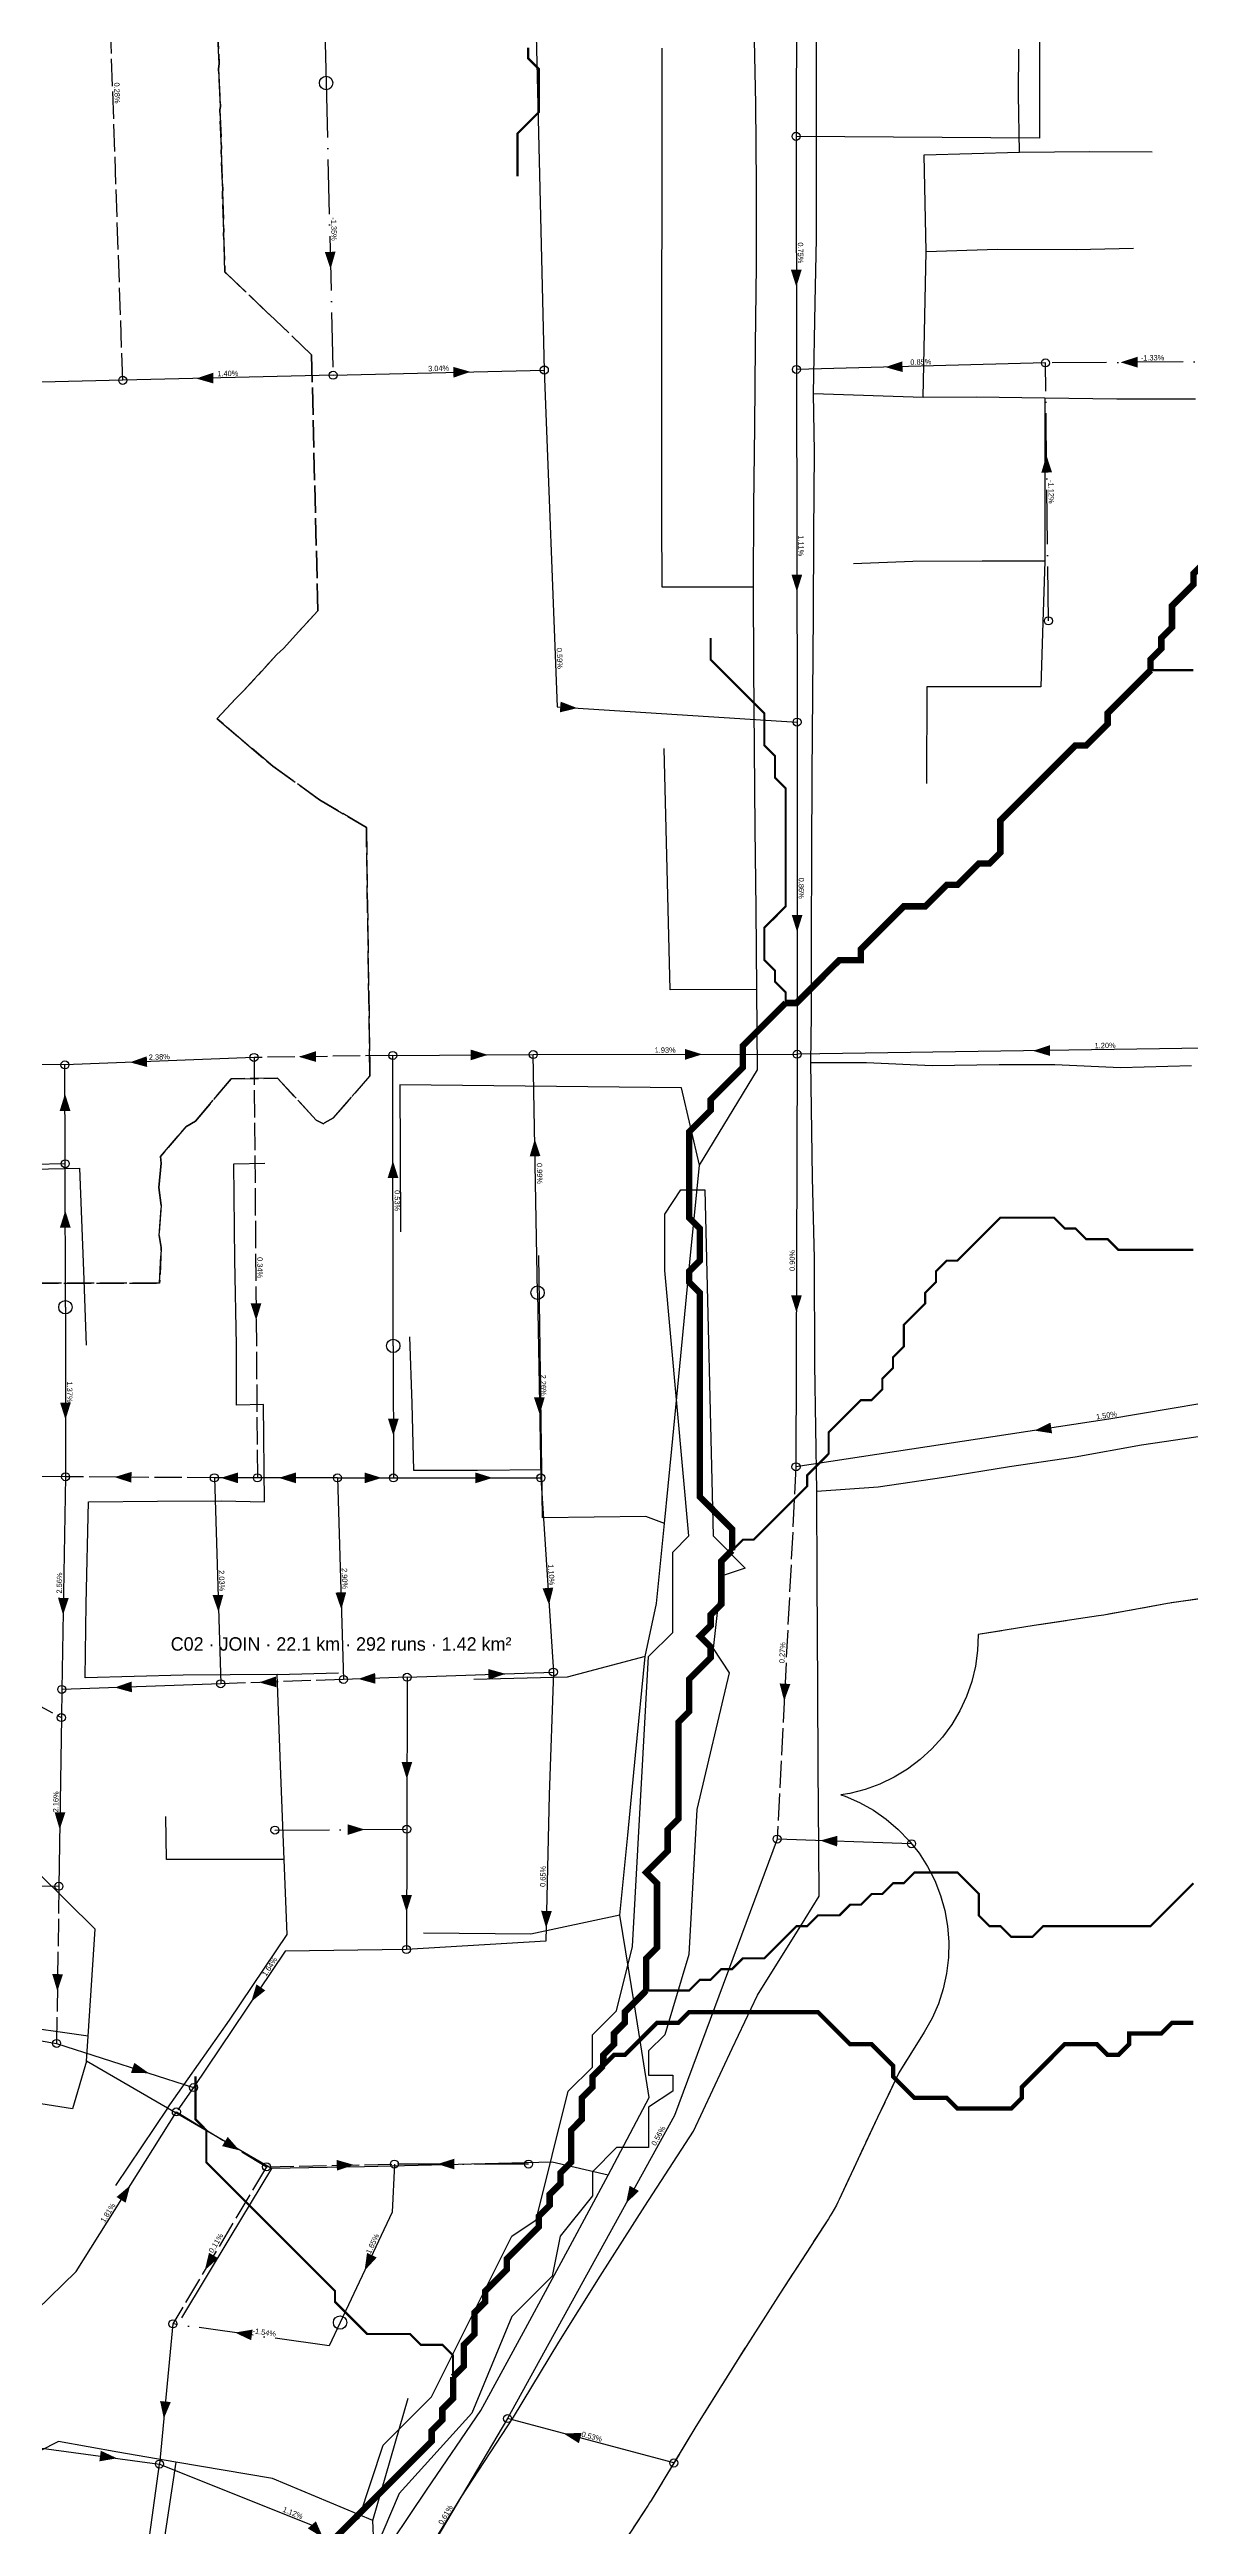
# Model space of a CAD drawing. Header units: metres. Extents: x 441395 to 476894, y 2561381 to 2578972.
# Drawn here: x 450694 to 451119, y 2568354 to 2569277 of the extents above; entities that cross this region are included whole.
import ezdxf
from ezdxf.enums import TextEntityAlignment as Align

# ---------------------------------------------------------------- set-up
doc = ezdxf.new("R2010")
doc.units = ezdxf.units.M
doc.header["$LTSCALE"] = 8
doc.linetypes.add('DASHDOT', pattern=[3.556, 2.54, -0.508, 0, -0.508])
doc.linetypes.add('DASHED', pattern=[1.524, 1.27, -0.254])
for name, color, linetype in [('A_ARROWS', 7, 'Continuous'), ('A_BUILT_2006', 252, 'Continuous'), ('A_CATCH_LABEL', 7, 'Continuous'), ('A_CATCHMENTS', 7, 'Continuous'), ('A_ENVELOPE', 3, 'Continuous'), ('A_GRADIENT', 8, 'Continuous'), ('A_JUNCTIONS', 8, 'Continuous'), ('A_RUNS', 7, 'Continuous'), ('A_STREAMS', 5, 'Continuous'), ('A_WADI', 4, 'Continuous')]:
    doc.layers.add(name, color=color, linetype=linetype)

msp = doc.modelspace()

# ---------------------------------------------------------------- linework, layer by layer
at = {"layer": 'A_ARROWS', "color": 2}
for points in [[(450798.69, 2569195.54), (450796.54, 2569201.89), (450800.54, 2569201.99)], [(450972.38, 2569188.87), (450970.36, 2569195.26), (450974.36, 2569195.27)], [(451093.23, 2569160.77), (451099.61, 2569162.82), (451099.64, 2569158.82)], [(450850.89, 2569157.22), (450844.54, 2569155.06), (450844.44, 2569159.06)], [(451005.57, 2569158.97), (451011.92, 2569161.14), (451012.02, 2569157.14)], [(451065.67, 2569126.08), (451067.74, 2569119.71), (451063.74, 2569119.66)], [(450972.58, 2569075.22), (450970.57, 2569081.62), (450974.57, 2569081.62)], [(450890.73, 2569031.86), (450884.21, 2569030.27), (450884.47, 2569034.26)], [(450972.67, 2568948.34), (450970.67, 2568954.74), (450974.67, 2568954.74)], [(450857.32, 2568902.6), (450850.93, 2568900.56), (450850.9, 2568904.56)], [(450937.3, 2568902.78), (450930.91, 2568900.77), (450930.9, 2568904.77)], [(451060.59, 2568904.1), (451066.96, 2568906.19), (451067.01, 2568902.19)], [(450874.83, 2568871.19), (450876.94, 2568864.83), (450872.95, 2568864.76)], [(450821.95, 2568863.07), (450823.96, 2568856.67), (450819.96, 2568856.66)], [(450972.41, 2568806.54), (450970.43, 2568812.94), (450974.43, 2568812.93)], [(450770.94, 2568803.58), (450768.88, 2568809.97), (450772.88, 2568810)], [(450876.68, 2568768.51), (450874.56, 2568774.87), (450878.56, 2568774.94)], [(450699.83, 2568766.59), (450697.82, 2568772.98), (450701.82, 2568772.99)], [(450822.1, 2568760.58), (450820.09, 2568766.97), (450824.09, 2568766.98)], [(451061.12, 2568762.52), (451067.15, 2568765.46), (451067.75, 2568761.5)], [(450718.05, 2568745.17), (450724.46, 2568747.12), (450724.43, 2568743.12)], [(450757.77, 2568744.9), (450764.17, 2568746.9), (450764.17, 2568742.9)], [(450779.35, 2568744.89), (450785.75, 2568746.89), (450785.75, 2568742.89)], [(450817.77, 2568744.89), (450811.37, 2568742.89), (450811.37, 2568746.89)], [(450859.11, 2568744.89), (450852.71, 2568742.89), (450852.71, 2568746.89)], [(450756.89, 2568694.83), (450754.69, 2568701.17), (450758.69, 2568701.29)], [(450802.71, 2568695.8), (450800.52, 2568702.14), (450804.52, 2568702.26)], [(450880.16, 2568697.46), (450877.75, 2568703.71), (450881.74, 2568703.97)], [(450698.93, 2568693.74), (450697.05, 2568700.18), (450701.05, 2568700.11)], [(450863.94, 2568671.86), (450857.61, 2568669.64), (450857.47, 2568673.63)], [(450718.15, 2568666.73), (450724.48, 2568668.95), (450724.62, 2568664.96)], [(450772.02, 2568668.63), (450778.35, 2568670.85), (450778.49, 2568666.85)], [(450808.98, 2568669.93), (450815.3, 2568672.15), (450815.44, 2568668.15)], [(450967.83, 2568661.75), (450966.15, 2568668.25), (450970.15, 2568668.04)], [(450827.12, 2568632.58), (450825.14, 2568638.98), (450829.14, 2568638.97)], [(450697.68, 2568613.78), (450695.78, 2568620.21), (450699.78, 2568620.16)], [(450811.42, 2568613.8), (450805.04, 2568611.76), (450805.01, 2568615.76)], [(450981.26, 2568609.68), (450987.73, 2568611.46), (450987.59, 2568607.46)], [(450827.01, 2568583.01), (450825.02, 2568589.41), (450829.02, 2568589.4)], [(450879.07, 2568577.04), (450877.21, 2568583.49), (450881.21, 2568583.4)], [(450696.8, 2568553.48), (450694.9, 2568559.91), (450698.9, 2568559.85)], [(450769.12, 2568549.62), (450771.03, 2568556.05), (450774.35, 2568553.82)], [(450730.97, 2568522.95), (450724.26, 2568523.01), (450725.49, 2568526.82)], [(450764.75, 2568494.16), (450758.24, 2568495.78), (450760.32, 2568499.2)], [(450807.4, 2568488.76), (450801.04, 2568486.62), (450800.96, 2568490.62)], [(450838.5, 2568489.08), (450844.9, 2568491.08), (450844.9, 2568487.08)], [(450723.97, 2568481.14), (450722.26, 2568474.66), (450718.87, 2568476.79)], [(450908.87, 2568474.41), (450910.2, 2568480.98), (450913.7, 2568479.05)], [(450751.79, 2568449.49), (450753.35, 2568456.01), (450756.79, 2568453.96)], [(450811.36, 2568449.32), (450812.29, 2568455.96), (450815.91, 2568454.25)], [(450763.01, 2568426.26), (450769.63, 2568427.35), (450769.07, 2568423.39)], [(450736.5, 2568394.16), (450735.12, 2568400.73), (450739.1, 2568400.34)], [(450885.63, 2568388.6), (450892.33, 2568388.88), (450891.3, 2568385.02)], [(450719.07, 2568379.38), (450712.46, 2568378.26), (450712.99, 2568382.22)], [(450795.91, 2568349.75), (450790.19, 2568353.26), (450793.21, 2568355.89)]]:
    msp.add_solid(points, dxfattribs=at)
at = {"layer": 'A_ARROWS', "color": 1}
for points in [[(450748.57, 2569154.73), (450754.92, 2569156.88), (450755.02, 2569152.88)], [(450723.83, 2568899.8), (450730.14, 2568902.05), (450730.3, 2568898.06)], [(450786.84, 2568901.86), (450793.21, 2568903.95), (450793.27, 2568899.96)], [(450699.65, 2568888.11), (450701.67, 2568881.72), (450697.67, 2568881.71)], [(450699.75, 2568844.6), (450701.76, 2568838.21), (450697.76, 2568838.2)]]:
    msp.add_solid(points, dxfattribs=at)
at = {"layer": 'A_BUILT_2006', "color": 252}
for points in [[(450979.88, 2569264.57), (450979.75, 2569325.56)], [(450957.22, 2569256.97), (450956.68, 2569286.97)], [(450922.31, 2569247.88), (450922.33, 2569277.88)], [(451055.29, 2569260.51), (451055.4, 2569277.46)], [(450979.92, 2569206.95), (450979.88, 2569264.57)], [(450957.49, 2569226.97), (450957.22, 2569256.97)], [(451055.66, 2569239.11), (451055.29, 2569260.51)], [(450922.29, 2569217.88), (450922.31, 2569247.88)], [(451020.06, 2569238.09), (451055.66, 2569239.11)], [(451020.86, 2569202.02), (451020.06, 2569238.09)], [(451055.66, 2569239.11), (451081.66, 2569239.34)], [(451081.66, 2569239.34), (451105.14, 2569239.2)], [(450957.54, 2569196.97), (450957.49, 2569226.97)], [(450922.28, 2569187.88), (450922.29, 2569217.88)], [(450979.43, 2569182.93), (450979.92, 2569206.95)], [(451019.73, 2569147.78), (451020.86, 2569202.02)], [(451020.86, 2569202.02), (451047.41, 2569202.89)], [(451047.41, 2569202.89), (451076.75, 2569202.84)], [(451076.75, 2569202.84), (451098.12, 2569203.37)], [(450957.21, 2569166.98), (450957.54, 2569196.97)], [(450922.26, 2569157.88), (450922.28, 2569187.88)], [(450978.81, 2569149.15), (450979.43, 2569182.93)], [(450956.89, 2569136.98), (450957.21, 2569166.98)], [(450922.24, 2569127.88), (450922.26, 2569157.88)], [(450979.14, 2569127.42), (450978.81, 2569149.15)], [(450978.81, 2569149.15), (451019.73, 2569147.78)], [(451019.73, 2569147.78), (451039.49, 2569147.94)], [(451039.49, 2569147.94), (451065, 2569147.5)], [(451065, 2569147.5), (451065.01, 2569121.98)], [(451065, 2569147.5), (451091.86, 2569147.21)], [(451091.86, 2569147.21), (451121.2, 2569147.16)], [(450956.57, 2569106.98), (450956.89, 2569136.98)], [(450922.23, 2569102.88), (450922.24, 2569127.88)], [(450978.92, 2569096.86), (450979.14, 2569127.42)], [(451065.01, 2569121.98), (451065.01, 2569086.63)], [(450922.38, 2569076.89), (450922.23, 2569102.88)], [(450956.35, 2569076.98), (450956.57, 2569106.98)], [(450978.72, 2569066.69), (450978.92, 2569096.86)], [(451015.88, 2569086.51), (450993.69, 2569085.6)], [(451041.66, 2569086.58), (451015.88, 2569086.51)], [(451065.01, 2569086.63), (451041.66, 2569086.58)], [(451065.01, 2569086.63), (451064.34, 2569063.91)], [(450956.35, 2569076.98), (450922.38, 2569076.89)], [(450956.59, 2569046.98), (450956.35, 2569076.98)], [(450978.53, 2569036.94), (450978.72, 2569066.69)], [(451064.34, 2569063.91), (451063.58, 2569039.83)], [(450956.84, 2569016.98), (450956.59, 2569046.98)], [(450978.34, 2569007.29), (450978.53, 2569036.94)], [(451021.08, 2569039.79), (451020.98, 2569003.79)], [(451042.23, 2569039.77), (451021.08, 2569039.79)], [(451063.58, 2569039.83), (451042.23, 2569039.77)], [(450923.86, 2568986.87), (450923.14, 2569016.86)], [(450957.09, 2568986.98), (450956.84, 2569016.98)], [(450978.19, 2568977.33), (450978.34, 2569007.29)], [(450924.58, 2568956.88), (450923.86, 2568986.87)], [(450957.34, 2568956.98), (450957.09, 2568986.98)], [(450978.06, 2568946.48), (450978.19, 2568977.33)], [(450925.3, 2568926.89), (450924.58, 2568956.88)], [(450957.59, 2568926.99), (450957.34, 2568956.98)], [(450978.04, 2568917.51), (450978.06, 2568946.48)], [(450957.59, 2568926.99), (450925.3, 2568926.89)], [(450957.84, 2568896.98), (450957.59, 2568926.99)], [(450977.79, 2568899.74), (450978.04, 2568917.51)], [(450936.24, 2568861.42), (450957.84, 2568896.98)], [(450977.79, 2568899.74), (450998.59, 2568899.74)], [(450978.44, 2568856.91), (450977.79, 2568899.74)], [(450998.59, 2568899.74), (451023.08, 2568898.62)], [(451023.08, 2568898.62), (451048.01, 2568899.02)], [(451048.01, 2568899.02), (451068.8, 2568899.02)], [(451068.8, 2568899.02), (451093.29, 2568897.89)], [(451093.29, 2568897.89), (451119.78, 2568898.61)], [(450859.58, 2568891.03), (450824.57, 2568891.42)], [(450824.57, 2568891.42), (450824.66, 2568866.42)], [(450894.58, 2568890.64), (450859.58, 2568891.03)], [(450929.58, 2568890.25), (450894.58, 2568890.64)], [(450936.24, 2568861.42), (450929.58, 2568890.25)], [(450681.92, 2568859.88), (450705.11, 2568860.34)], [(450705.11, 2568860.34), (450706.55, 2568822.03)], [(450762.56, 2568862.01), (450774.19, 2568862.26)], [(450762.99, 2568826.17), (450762.56, 2568862.01)], [(450824.66, 2568866.42), (450824.76, 2568836.56)], [(450932.7, 2568825.26), (450936.24, 2568861.42)], [(450979.14, 2568826.71), (450978.44, 2568856.91)], [(450706.55, 2568822.03), (450707.52, 2568794.3)], [(450763.56, 2568794.31), (450762.99, 2568826.17)], [(450876.85, 2568792.85), (450876.39, 2568827.85)], [(450929.26, 2568790.35), (450932.7, 2568825.26)], [(450979.3, 2568787.16), (450979.14, 2568826.71)], [(450763.56, 2568771.98), (450763.56, 2568794.31)], [(450829.07, 2568772.67), (450828.24, 2568797.45)], [(450877.46, 2568747.89), (450876.85, 2568792.85)], [(450925.91, 2568755.75), (450929.26, 2568790.35)], [(450979.99, 2568739.99), (450979.3, 2568787.16)], [(450773.68, 2568772.23), (450763.56, 2568771.98)], [(450774.02, 2568735.91), (450773.68, 2568772.23)], [(450829.77, 2568747.68), (450829.07, 2568772.67)], [(451076.35, 2568752.78), (451101.06, 2568757.25)], [(451101.06, 2568757.25), (451125.58, 2568760.87)], [(450853.46, 2568747.68), (450829.77, 2568747.68)], [(450877.46, 2568747.89), (450853.46, 2568747.68)], [(450877.68, 2568730.05), (450877.46, 2568747.89)], [(450923.19, 2568727.9), (450925.91, 2568755.75)], [(451027.36, 2568745.14), (451051.84, 2568749.16)], [(451051.84, 2568749.16), (451076.35, 2568752.78)], [(450979.99, 2568739.99), (451002.85, 2568741.52)], [(450980.13, 2568706.84), (450979.99, 2568739.99)], [(451002.85, 2568741.52), (451027.36, 2568745.14)], [(450707.56, 2568697.97), (450708.42, 2568735.91)], [(450708.42, 2568735.91), (450734.2, 2568736.2)], [(450734.2, 2568736.2), (450757.95, 2568736.34)], [(450757.95, 2568736.34), (450774.02, 2568735.91)], [(450916.22, 2568730.49), (450877.68, 2568730.05)], [(450923.19, 2568727.9), (450916.22, 2568730.49)], [(450920.27, 2568698.04), (450923.19, 2568727.9)], [(450980.37, 2568666.72), (450980.13, 2568706.84)], [(450707.12, 2568670.31), (450707.56, 2568697.97)], [(450916, 2568678.27), (450920.27, 2568698.04)], [(450916, 2568678.27), (450886.92, 2568670.57)], [(450912.44, 2568641.57), (450916, 2568678.27)], [(450743.71, 2568671.28), (450707.12, 2568670.31)], [(450778.71, 2568671.55), (450743.71, 2568671.28)], [(450778.71, 2568671.55), (450801.7, 2568672.26)], [(450780.04, 2568637.59), (450778.71, 2568671.55)], [(450886.92, 2568670.57), (450852.1, 2568669.71)], [(450980.54, 2568636.81), (450980.37, 2568666.72)], [(450781.42, 2568602.62), (450780.04, 2568637.59)], [(450909.52, 2568611.72), (450912.44, 2568641.57)], [(450980.72, 2568607.22), (450980.54, 2568636.81)], [(450737.51, 2568602.62), (450737.22, 2568618.64)], [(450906.61, 2568581.83), (450909.52, 2568611.72)], [(450759.42, 2568602.62), (450737.51, 2568602.62)], [(450781.42, 2568602.62), (450759.42, 2568602.62)], [(450782.52, 2568574.67), (450781.42, 2568602.62)], [(450975.72, 2568580.46), (450980.94, 2568588.99), (450980.72, 2568607.22)], [(450710.92, 2568576.67), (450689.46, 2568597.75)], [(450906.61, 2568581.83), (450873.35, 2568574.83)], [(450911.97, 2568548.46), (450906.61, 2568581.83)], [(450708.31, 2568536.75), (450710.92, 2568576.67)], [(450760.96, 2568542.66), (450782.52, 2568574.67)], [(450873.35, 2568574.83), (450833.35, 2568575.15)], [(450957.92, 2568552.03), (450975.72, 2568580.46)], [(450917.52, 2568513.9), (450911.97, 2568548.46)], [(450948.41, 2568532.12), (450957.92, 2568552.03)], [(450708.31, 2568536.75), (450678.6, 2568540.93)], [(450707.7, 2568527.4), (450708.31, 2568536.75)], [(450737.9, 2568509.96), (450760.96, 2568542.66)], [(450707.7, 2568527.4), (450702.5, 2568509.7)], [(450737.9, 2568509.96), (450707.7, 2568527.4)], [(450934.01, 2568501.32), (450948.41, 2568532.12)], [(450702.5, 2568509.7), (450678.84, 2568513.35)], [(450737.9, 2568509.96), (450718.51, 2568481.08)], [(450776.67, 2568487.43), (450737.9, 2568509.96)], [(450902.2, 2568484.99), (450917.52, 2568513.9)], [(450915.92, 2568473.4), (450934.01, 2568501.32)], [(450846.3, 2568488.93), (450811.31, 2568488.1)], [(450881.29, 2568489.76), (450846.3, 2568488.93)], [(450902.2, 2568484.99), (450881.29, 2568489.76)], [(450776.67, 2568487.43), (450761.18, 2568461.74)], [(450811.31, 2568488.1), (450776.67, 2568487.43)], [(450887.98, 2568458.58), (450902.2, 2568484.99)], [(450899.22, 2568447.31), (450915.92, 2568473.4)], [(450761.18, 2568461.74), (450743.1, 2568431.77)], [(450871.36, 2568427.77), (450887.98, 2568458.58)], [(450883.85, 2568422.74), (450899.22, 2568447.31)], [(450854.71, 2568397.2), (450871.36, 2568427.77)], [(450866.88, 2568394.71), (450883.85, 2568422.74)], [(450814.45, 2568356.2), (450827.59, 2568401.8)], [(450834.76, 2568367.84), (450854.71, 2568397.2)], [(450847.42, 2568364.89), (450866.88, 2568394.71)], [(450697.2, 2568385.6), (450675.92, 2568374.86)], [(450719.31, 2568381.73), (450697.2, 2568385.6)], [(450740.98, 2568377.95), (450719.31, 2568381.73)], [(450740.98, 2568377.95), (450735.72, 2568343.34)], [(450777.07, 2568371.81), (450740.98, 2568377.95)], [(450814.45, 2568356.2), (450777.07, 2568371.81)], [(450815.17, 2568338.84), (450834.76, 2568367.84)], [(450827.88, 2568333.03), (450847.42, 2568364.89)], [(450815.17, 2568338.84), (450814.45, 2568356.2)]]:
    msp.add_lwpolyline(points, dxfattribs=at)
at = {"layer": 'A_CATCHMENTS', "color": 2, "linetype": 'DASHED'}
for points in [[(450662.69, 2568817.39), (450734.95, 2568817.46), (450735.53, 2568830.81), (450734.74, 2568835.29), (450735.57, 2568846.48), (450734.59, 2568853.12), (450735.53, 2568862.15), (450735.24, 2568864.64), (450744.66, 2568875.8), (450748.31, 2568877.93), (450761.62, 2568893.71), (450778.88, 2568893.85), (450793.35, 2568878.3), (450796.03, 2568876.85), (450796.38, 2568877.25), (450799.74, 2568879.14), (450813.38, 2568894.63), (450812.03, 2568987.37), (450794.62, 2568997.65), (450777.19, 2569010.19), (450756.37, 2569027.83), (450756.33, 2569027.87), (450763.32, 2569035.5), (450766.1, 2569038.15), (450778.63, 2569051.8), (450781.1, 2569054.12), (450793.93, 2569068.11), (450791.61, 2569163.56), (450775.79, 2569178.75), (450775.53, 2569178.88), (450759.85, 2569193.94), (450759.46, 2569194.19), (450759.3, 2569194.34), (450758.8, 2569208.95), (450758.88, 2569209.49), (450758.33, 2569224.25), (450758.45, 2569225.05), (450757.86, 2569239.55), (450758.02, 2569240.61), (450757.39, 2569254.84), (450757.59, 2569256.17), (450756.92, 2569270.14), (450757.19, 2569271.99), (450756.28, 2569287.84)], [(451134.33, 2568701.51), (451110.79, 2568698.04), (451087.04, 2568693.74), (451086.07, 2568693.61), (451085.11, 2568693.42), (451061.09, 2568689.87), (451040.25, 2568686.45), (451040.25, 2568686.37), (451040, 2568680.48), (451039.17, 2568674.65), (451037.77, 2568668.93), (451035.82, 2568663.38), (451033.34, 2568658.04), (451030.34, 2568652.97), (451026.86, 2568648.22), (451022.93, 2568643.84), (451018.59, 2568639.86), (451013.88, 2568636.32), (451008.85, 2568633.26), (451003.54, 2568630.72), (450998.01, 2568628.7), (450992.31, 2568627.24), (450989.02, 2568626.73), (450990.56, 2568626.23), (450995.96, 2568623.87), (451001.1, 2568620.99), (451005.93, 2568617.63), (451010.41, 2568613.81), (451014.49, 2568609.56), (451018.13, 2568604.94), (451021.31, 2568599.98), (451023.98, 2568594.73), (451026.13, 2568589.25), (451027.73, 2568583.58), (451028.77, 2568577.79), (451029.23, 2568571.92), (451029.12, 2568566.03), (451028.43, 2568560.18), (451027.17, 2568554.43), (451025.35, 2568548.83), (451022.99, 2568543.44), (451020.11, 2568538.3), (451010.59, 2568523.08), (451002.65, 2568506.48), (450988.36, 2568475.91), (450987.81, 2568474.87), (450987.32, 2568473.79), (450986.43, 2568472.26), (450985.61, 2568470.71), (450984.96, 2568469.72), (450984.36, 2568468.7), (450966.37, 2568440.92), (450949.93, 2568415.23), (450934.95, 2568391.28), (450918.2, 2568363.63), (450917.63, 2568362.79), (450917.12, 2568361.92), (450898.12, 2568332.81)]]:
    msp.add_lwpolyline(points, dxfattribs=at)
at = {"layer": 'A_CATCHMENTS', "color": 1, "linetype": 'DASHED'}
msp.add_lwpolyline([(450756.28, 2569287.84), (450757.19, 2569271.99), (450756.92, 2569270.14), (450757.59, 2569256.17), (450757.39, 2569254.84), (450758.02, 2569240.61), (450757.86, 2569239.55), (450758.45, 2569225.05), (450758.33, 2569224.25), (450758.88, 2569209.49), (450758.8, 2569208.95), (450759.3, 2569194.34), (450759.46, 2569194.19), (450759.85, 2569193.94), (450775.53, 2569178.88), (450775.79, 2569178.75), (450791.61, 2569163.56), (450793.93, 2569068.11), (450781.1, 2569054.12), (450778.63, 2569051.8), (450766.1, 2569038.15), (450763.32, 2569035.5), (450756.33, 2569027.87), (450756.37, 2569027.83), (450777.19, 2569010.19), (450794.62, 2568997.65), (450812.03, 2568987.37), (450813.38, 2568894.63), (450799.74, 2568879.14), (450796.38, 2568877.25), (450796.03, 2568876.85), (450793.35, 2568878.3), (450778.88, 2568893.85), (450761.62, 2568893.71), (450748.31, 2568877.93), (450744.66, 2568875.8), (450735.24, 2568864.64), (450735.53, 2568862.15), (450734.59, 2568853.12), (450735.57, 2568846.48), (450734.74, 2568835.29), (450735.53, 2568830.81), (450734.95, 2568817.46), (450662.69, 2568817.39)], dxfattribs=at)
at = {"layer": 'A_ENVELOPE', "color": 3}
msp.add_lwpolyline([(451134.33, 2568701.51), (451110.79, 2568698.04), (451087.04, 2568693.74), (451086.07, 2568693.61), (451085.11, 2568693.42), (451061.09, 2568689.87), (451040.25, 2568686.45), (451040.25, 2568686.37), (451040, 2568680.48), (451039.17, 2568674.65), (451037.77, 2568668.93), (451035.82, 2568663.38), (451033.34, 2568658.04), (451030.34, 2568652.97), (451026.86, 2568648.22), (451022.93, 2568643.84), (451018.59, 2568639.86), (451013.88, 2568636.32), (451008.85, 2568633.26), (451003.54, 2568630.72), (450998.01, 2568628.7), (450992.31, 2568627.24), (450989.02, 2568626.73), (450990.56, 2568626.23), (450995.96, 2568623.87), (451001.1, 2568620.99), (451005.93, 2568617.63), (451010.41, 2568613.81), (451014.49, 2568609.56), (451018.13, 2568604.94), (451021.31, 2568599.98), (451023.98, 2568594.73), (451026.13, 2568589.25), (451027.73, 2568583.58), (451028.77, 2568577.79), (451029.23, 2568571.92), (451029.12, 2568566.03), (451028.43, 2568560.18), (451027.17, 2568554.43), (451025.35, 2568548.83), (451022.99, 2568543.44), (451020.11, 2568538.3), (451010.59, 2568523.08), (451002.65, 2568506.48), (450988.36, 2568475.91), (450987.81, 2568474.87), (450987.32, 2568473.79), (450986.43, 2568472.26), (450985.61, 2568470.71), (450984.96, 2568469.72), (450984.36, 2568468.7), (450966.37, 2568440.92), (450949.93, 2568415.23), (450934.95, 2568391.28), (450918.2, 2568363.63), (450917.63, 2568362.79), (450917.12, 2568361.92), (450898.12, 2568332.81)], dxfattribs=at)
at = {"layer": 'A_JUNCTIONS', "color": 30}
for centre in [(450797.03, 2569264.9), (450875.86, 2568813.93), (450699.79, 2568808.51), (450822.05, 2568794.1), (450802.22, 2568429.98)]:
    msp.add_circle(centre, 2.5, dxfattribs=at)
at = {"layer": 'A_JUNCTIONS'}
for centre in [(450972.28, 2569245.01), (450721.19, 2569154.06), (450799.64, 2569155.97), (450878.39, 2569157.89), (450972.43, 2569158.1), (451065.28, 2569160.54), (451066.38, 2569064.39), (450972.66, 2569026.63), (450874.26, 2568902.7), (450972.67, 2568902.82), (450699.61, 2568898.86), (450770.14, 2568901.62), (450821.9, 2568902.37), (450699.74, 2568862), (450972.25, 2568749.02), (450699.85, 2568745.3), (450755.35, 2568744.9), (450771.41, 2568744.9), (450801.25, 2568744.89), (450822.12, 2568744.89), (450877.1, 2568744.89), (450881.76, 2568672.49), (450698.44, 2568666.04), (450757.71, 2568668.12), (450803.49, 2568669.73), (450827.21, 2568670.57), (450698.29, 2568655.52), (450777.94, 2568613.56), (450827.08, 2568613.91), (450965.21, 2568610.23), (451015.33, 2568608.5), (450697.37, 2568592.63), (450826.98, 2568569.07), (450696.52, 2568534.05), (450747.59, 2568517.6), (450741.18, 2568508.53), (450774.77, 2568488.05), (450822.48, 2568489.08), (450872.52, 2568489.07), (450739.89, 2568429.51), (450864.71, 2568394.19), (450734.87, 2568377.24), (450926.68, 2568377.64)]:
    msp.add_circle(centre, 1.5, dxfattribs=at)
at = {"layer": 'A_RUNS', "color": 2}
for points in [[(450761.43, 2569560.32), (450871.65, 2569438.98), (450878.39, 2569157.89)], [(451008.06, 2569524.87), (451062.93, 2569453.04), (451063.02, 2569348.71), (451063.11, 2569244.37), (450972.28, 2569245.01)], [(450943.35, 2569464.79), (450970.53, 2569429.43), (450972.72, 2569398.1), (450972.28, 2569245.01)], [(450795.49, 2569329.26), (450797.03, 2569264.9)], [(450972.28, 2569245.01), (450972.43, 2569158.1)], [(450799.64, 2569155.97), (450878.39, 2569157.89)], [(450878.39, 2569157.89), (450883.23, 2569032.34), (450972.66, 2569026.63)], [(451065.28, 2569160.54), (450972.43, 2569158.1)], [(450972.43, 2569158.1), (450972.66, 2569026.63)], [(450972.66, 2569026.63), (450972.67, 2568902.82)], [(451194.92, 2568930.17), (451158.44, 2568905.52), (450972.67, 2568902.82)], [(450821.9, 2568902.37), (450874.26, 2568902.7)], [(450822.05, 2568794.1), (450821.9, 2568902.37)], [(450874.26, 2568902.7), (450972.67, 2568902.82)], [(450875.86, 2568813.93), (450874.26, 2568902.7)], [(450972.67, 2568902.82), (450972.25, 2568749.02)], [(450875.86, 2568813.93), (450877.1, 2568744.89)], [(450699.79, 2568808.51), (450699.85, 2568745.3)], [(450822.05, 2568794.1), (450822.12, 2568744.89)], [(451204, 2568786.16), (451088.97, 2568766.75), (450972.25, 2568749.02)], [(450699.85, 2568745.3), (450698.44, 2568666.04)], [(450771.41, 2568744.9), (450755.35, 2568744.9)], [(450755.35, 2568744.9), (450757.71, 2568668.12)], [(450801.25, 2568744.89), (450771.41, 2568744.9)], [(450801.25, 2568744.89), (450803.49, 2568669.73)], [(450822.12, 2568744.89), (450877.1, 2568744.89)], [(450877.1, 2568744.89), (450881.76, 2568672.49)], [(450698.44, 2568666.04), (450698.29, 2568655.52)], [(450757.71, 2568668.12), (450698.44, 2568666.04)], [(450827.21, 2568670.57), (450803.49, 2568669.73)], [(450881.76, 2568672.49), (450880.17, 2568626.7), (450878.96, 2568572.13), (450826.98, 2568569.07)], [(450827.21, 2568670.57), (450827.08, 2568613.91)], [(450827.21, 2568670.57), (450881.76, 2568672.49)], [(450698.29, 2568655.52), (450697.37, 2568592.63)], [(450827.08, 2568613.91), (450826.98, 2568569.07)], [(450965.21, 2568610.23), (450926.94, 2568507.24), (450864.71, 2568394.19)], [(451015.33, 2568608.5), (450965.21, 2568610.23)], [(450661.44, 2568593.02), (450697.37, 2568592.63)], [(450826.98, 2568569.07), (450781.78, 2568568.44), (450747.59, 2568517.6)], [(450677.52, 2568537.35), (450696.52, 2568534.05)], [(450696.52, 2568534.05), (450747.59, 2568517.6)], [(450689.07, 2568434.63), (450703.79, 2568449.04), (450741.18, 2568508.53)], [(450822.48, 2568489.08), (450821.7, 2568471.19), (450802.22, 2568429.98)], [(450739.89, 2568429.51), (450734.87, 2568377.24)], [(450864.71, 2568394.19), (450821.13, 2568320.83)], [(450926.68, 2568377.64), (450864.71, 2568394.19)], [(450685.45, 2568383.94), (450734.87, 2568377.24)], [(450670.78, 2568305.06), (450723.88, 2568296.75), (450734.87, 2568377.24)], [(450734.87, 2568377.24), (450791.85, 2568354.4), (450821.13, 2568320.83)]]:
    msp.add_lwpolyline(points, dxfattribs=at)
at = {"layer": 'A_RUNS', "color": 1, "linetype": 'DASHED'}
for points in [[(450721.19, 2569154.06), (450716.74, 2569282.9), (450659.88, 2569346.54)], [(450821.9, 2568902.37), (450770.14, 2568901.62)]]:
    msp.add_lwpolyline(points, dxfattribs=at)
at = {"layer": 'A_RUNS', "color": 2, "linetype": 'DASHDOT'}
for points in [[(450797.03, 2569264.9), (450799.64, 2569155.97)], [(451145.15, 2569161.18), (451065.28, 2569160.54)], [(451066.38, 2569064.39), (451065.28, 2569160.54)], [(450777.94, 2568613.56), (450827.08, 2568613.91)], [(450741.18, 2568508.53), (450774.77, 2568488.05)], [(450872.52, 2568489.07), (450822.48, 2568489.08)], [(450802.22, 2568429.98), (450798.13, 2568421.32), (450739.89, 2568429.51)]]:
    msp.add_lwpolyline(points, dxfattribs=at)
at = {"layer": 'A_RUNS', "color": 1}
for points in [[(450721.19, 2569154.06), (450635.19, 2569151.97)], [(450799.64, 2569155.97), (450721.19, 2569154.06)], [(450699.61, 2568898.86), (450593.21, 2568899.23), (450556.32, 2568917.83)], [(450770.14, 2568901.62), (450699.61, 2568898.86)], [(450699.74, 2568862), (450699.61, 2568898.86)], [(450699.74, 2568862), (450676.05, 2568861.52), (450657.29, 2568861.15), (450612.34, 2568827.04)], [(450699.79, 2568808.51), (450699.74, 2568862)], [(450699.85, 2568745.3), (450655.67, 2568745.54)]]:
    msp.add_lwpolyline(points, dxfattribs=at)
at = {"layer": 'A_RUNS', "color": 2, "linetype": 'DASHED'}
for points in [[(450770.14, 2568901.62), (450771.41, 2568744.9)], [(450972.25, 2568749.02), (450965.21, 2568610.23)], [(450755.35, 2568744.9), (450699.85, 2568745.3)], [(450801.25, 2568744.89), (450822.12, 2568744.89)], [(450664.67, 2568673.87), (450698.29, 2568655.52)], [(450803.49, 2568669.73), (450757.71, 2568668.12)], [(450697.37, 2568592.63), (450696.52, 2568534.05)], [(450747.59, 2568517.6), (450741.18, 2568508.53)], [(450774.77, 2568488.05), (450822.48, 2568489.08)], [(450774.77, 2568488.05), (450739.89, 2568429.51)]]:
    msp.add_lwpolyline(points, dxfattribs=at)
at = {"layer": 'A_STREAMS', "color": 5}
for points, const_width in [([(450872.39, 2569278.08), (450872.39, 2569274.08), (450876.39, 2569270.08), (450876.39, 2569266.07), (450876.39, 2569262.07), (450876.39, 2569258.07), (450876.39, 2569254.07), (450872.39, 2569250.07), (450868.38, 2569246.06), (450868.38, 2569242.06), (450868.38, 2569238.06), (450868.38, 2569234.06), (450868.38, 2569230.06)], 0.8), ([(451124.5, 2569085.99), (451120.49, 2569081.99), (451120.49, 2569077.99), (451116.49, 2569073.99), (451112.49, 2569069.99), (451112.49, 2569065.98), (451112.49, 2569061.98), (451108.49, 2569057.98), (451108.49, 2569053.98), (451104.49, 2569049.98), (451104.49, 2569045.98)], 2.4), ([(450940.42, 2569057.98), (450940.42, 2569053.98), (450940.42, 2569049.98), (450944.42, 2569045.98), (450948.42, 2569041.97), (450952.42, 2569037.97), (450956.42, 2569033.97), (450960.42, 2569029.97), (450960.42, 2569025.97), (450960.42, 2569021.97), (450960.42, 2569017.96), (450964.43, 2569013.96), (450964.43, 2569009.96), (450964.43, 2569005.96), (450968.43, 2569001.96), (450968.43, 2568997.95), (450968.43, 2568993.95), (450968.43, 2568989.95), (450968.43, 2568985.95), (450968.43, 2568981.95), (450968.43, 2568977.95), (450968.43, 2568973.94), (450968.43, 2568969.94), (450968.43, 2568965.94), (450968.43, 2568961.94), (450968.43, 2568957.94), (450964.43, 2568953.93), (450960.42, 2568949.93), (450960.42, 2568945.93), (450960.42, 2568941.93), (450960.42, 2568937.93), (450964.43, 2568933.93), (450964.43, 2568929.92), (450968.43, 2568925.92), (450968.43, 2568921.92)], 0.8), ([(451104.49, 2569045.98), (451100.49, 2569041.97), (451096.48, 2569037.97), (451092.48, 2569033.97), (451088.48, 2569029.97), (451088.48, 2569025.97), (451084.48, 2569021.97), (451080.48, 2569017.96), (451076.47, 2569017.96), (451072.47, 2569013.96), (451068.47, 2569009.96), (451064.47, 2569005.96), (451060.47, 2569001.96), (451056.47, 2568997.95), (451052.46, 2568993.95), (451048.46, 2568989.95), (451048.46, 2568985.95), (451048.46, 2568981.95), (451048.46, 2568977.95), (451044.46, 2568973.94), (451040.46, 2568973.94), (451036.46, 2568969.94), (451032.46, 2568965.94), (451028.45, 2568965.94), (451024.45, 2568961.94), (451020.45, 2568957.94), (451016.45, 2568957.94), (451012.45, 2568957.94), (451008.45, 2568953.93), (451004.44, 2568949.93), (451000.44, 2568945.93), (450996.44, 2568941.93), (450996.44, 2568937.93), (450992.44, 2568937.93), (450988.44, 2568937.93), (450984.43, 2568933.93), (450980.43, 2568929.92), (450976.43, 2568925.92), (450972.43, 2568921.92), (450968.43, 2568921.92)], 2.4), ([(451120.49, 2569045.98), (451116.49, 2569045.98), (451112.49, 2569045.98), (451108.49, 2569045.98), (451104.49, 2569045.98)], 0.8), ([(450968.43, 2568921.92), (450964.43, 2568917.92), (450960.42, 2568913.92), (450956.42, 2568909.92), (450952.42, 2568905.91), (450952.42, 2568901.91), (450952.42, 2568897.91), (450948.42, 2568893.91), (450944.42, 2568889.91), (450940.42, 2568885.9), (450940.42, 2568881.9), (450936.41, 2568877.9), (450932.41, 2568873.9), (450932.41, 2568869.9), (450932.41, 2568865.9), (450932.41, 2568861.89), (450932.41, 2568857.89), (450932.41, 2568853.89), (450932.41, 2568849.89), (450932.41, 2568845.89), (450932.41, 2568841.88), (450936.41, 2568837.88), (450936.41, 2568833.88), (450936.41, 2568829.88), (450936.41, 2568825.88), (450932.41, 2568821.88), (450932.41, 2568817.87), (450936.41, 2568813.87), (450936.41, 2568809.87), (450936.41, 2568805.87), (450936.41, 2568801.87), (450936.41, 2568797.87), (450936.41, 2568793.86), (450936.41, 2568789.86), (450936.41, 2568785.86), (450936.41, 2568781.86), (450936.41, 2568777.86), (450936.41, 2568773.85), (450936.41, 2568769.85), (450936.41, 2568765.85), (450936.41, 2568761.85), (450936.41, 2568757.85), (450936.41, 2568753.85), (450936.41, 2568749.84), (450936.41, 2568745.84), (450936.41, 2568741.84), (450936.41, 2568737.84), (450940.42, 2568733.84), (450944.42, 2568729.83), (450948.42, 2568725.83), (450948.42, 2568721.83), (450948.42, 2568717.83)], 2.4), ([(451120.49, 2568829.88), (451116.49, 2568829.88), (451112.49, 2568829.88), (451108.49, 2568829.88), (451104.49, 2568829.88), (451100.49, 2568829.88), (451096.48, 2568829.88), (451092.48, 2568829.88), (451088.48, 2568833.88), (451084.48, 2568833.88), (451080.48, 2568833.88), (451076.47, 2568837.88), (451072.47, 2568837.88), (451068.47, 2568841.88), (451064.47, 2568841.88), (451060.47, 2568841.88), (451056.47, 2568841.88), (451052.46, 2568841.88), (451048.46, 2568841.88), (451044.46, 2568837.88), (451040.46, 2568833.88), (451036.46, 2568829.88), (451032.46, 2568825.88), (451028.45, 2568825.88), (451024.45, 2568821.88), (451024.45, 2568817.87), (451020.45, 2568813.87), (451020.45, 2568809.87), (451016.45, 2568805.87), (451012.45, 2568801.87), (451012.45, 2568797.87), (451012.45, 2568793.86), (451008.45, 2568789.86), (451008.45, 2568785.86), (451004.44, 2568781.86), (451004.44, 2568777.86), (451000.44, 2568773.85), (450996.44, 2568773.85), (450992.44, 2568769.85), (450988.44, 2568765.85), (450984.43, 2568761.85), (450984.43, 2568757.85), (450984.43, 2568753.85), (450980.43, 2568749.84), (450976.43, 2568745.84), (450976.43, 2568741.84), (450972.43, 2568737.84), (450968.43, 2568733.84), (450964.43, 2568729.83), (450960.42, 2568725.83), (450956.42, 2568721.83), (450952.42, 2568721.83), (450948.42, 2568717.83)], 0.8), ([(450948.42, 2568717.83), (450944.42, 2568713.83), (450944.42, 2568709.83), (450944.42, 2568705.82), (450944.42, 2568701.82), (450944.42, 2568697.82), (450940.42, 2568693.82), (450940.42, 2568689.82), (450936.41, 2568685.82), (450940.42, 2568681.81), (450940.42, 2568677.81), (450936.41, 2568673.81), (450932.41, 2568669.81), (450932.41, 2568665.81), (450932.41, 2568661.8), (450932.41, 2568657.8), (450928.41, 2568653.8), (450928.41, 2568649.8), (450928.41, 2568645.8), (450928.41, 2568641.8), (450928.41, 2568637.79), (450928.41, 2568633.79), (450928.41, 2568629.79), (450928.41, 2568625.79), (450928.41, 2568621.79), (450928.41, 2568617.79), (450924.41, 2568613.78), (450924.41, 2568609.78), (450924.41, 2568605.78), (450920.41, 2568601.78), (450916.4, 2568597.78), (450920.41, 2568593.77), (450920.41, 2568589.77), (450920.41, 2568585.77), (450920.41, 2568581.77), (450920.41, 2568577.77), (450920.41, 2568573.77), (450920.41, 2568569.76), (450916.4, 2568565.76), (450916.4, 2568561.76), (450916.4, 2568557.76), (450916.4, 2568553.76)], 2.4), ([(451120.49, 2568593.77), (451116.49, 2568589.77), (451112.49, 2568585.77), (451108.49, 2568581.77), (451104.49, 2568577.77), (451100.49, 2568577.77), (451096.48, 2568577.77), (451092.48, 2568577.77), (451088.48, 2568577.77), (451084.48, 2568577.77), (451080.48, 2568577.77), (451076.47, 2568577.77), (451072.47, 2568577.77), (451068.47, 2568577.77), (451064.47, 2568577.77), (451060.47, 2568573.77), (451056.47, 2568573.77), (451052.46, 2568573.77), (451048.46, 2568577.77), (451044.46, 2568577.77), (451040.46, 2568581.77), (451040.46, 2568585.77), (451040.46, 2568589.77), (451036.46, 2568593.77), (451032.46, 2568597.78), (451028.45, 2568597.78), (451024.45, 2568597.78), (451020.45, 2568597.78), (451016.45, 2568597.78), (451012.45, 2568593.77), (451008.45, 2568593.77), (451004.44, 2568589.77), (451000.44, 2568589.77), (450996.44, 2568585.77), (450992.44, 2568585.77), (450988.44, 2568581.77), (450984.43, 2568581.77), (450980.43, 2568581.77), (450976.43, 2568577.77), (450972.43, 2568577.77), (450968.43, 2568573.77), (450964.43, 2568569.76), (450960.42, 2568565.76), (450956.42, 2568565.76), (450952.42, 2568565.76), (450948.42, 2568561.76), (450944.42, 2568561.76), (450940.42, 2568557.76), (450936.41, 2568557.76), (450932.41, 2568553.76), (450928.41, 2568553.76), (450924.41, 2568553.76), (450920.41, 2568553.76), (450916.4, 2568553.76)], 0.8), ([(450916.4, 2568553.76), (450912.4, 2568549.75), (450908.4, 2568545.75), (450908.4, 2568541.75), (450904.4, 2568537.75), (450904.4, 2568533.75), (450900.4, 2568529.75), (450900.4, 2568525.74)], 2.4), ([(451120.49, 2568541.75), (451116.49, 2568541.75), (451112.49, 2568541.75), (451108.49, 2568537.75), (451104.49, 2568537.75), (451100.49, 2568537.75), (451096.48, 2568537.75), (451096.48, 2568533.75), (451092.48, 2568529.75), (451088.48, 2568529.75), (451084.48, 2568533.75), (451080.48, 2568533.75), (451076.47, 2568533.75), (451072.47, 2568533.75), (451068.47, 2568529.75), (451064.47, 2568525.74), (451060.47, 2568521.74), (451056.47, 2568517.74), (451056.47, 2568513.74), (451052.46, 2568509.74), (451048.46, 2568509.74), (451044.46, 2568509.74), (451040.46, 2568509.74), (451036.46, 2568509.74), (451032.46, 2568509.74), (451028.45, 2568513.74), (451024.45, 2568513.74), (451020.45, 2568513.74), (451016.45, 2568513.74), (451012.45, 2568517.74), (451008.45, 2568521.74), (451008.45, 2568525.74), (451004.44, 2568529.75), (451000.44, 2568533.75), (450996.44, 2568533.75), (450992.44, 2568533.75), (450988.44, 2568537.75), (450984.43, 2568541.75), (450980.43, 2568545.75), (450976.43, 2568545.75), (450972.43, 2568545.75), (450968.43, 2568545.75), (450964.43, 2568545.75), (450960.42, 2568545.75), (450956.42, 2568545.75), (450952.42, 2568545.75), (450948.42, 2568545.75), (450944.42, 2568545.75), (450940.42, 2568545.75), (450936.41, 2568545.75), (450932.41, 2568545.75), (450928.41, 2568541.75), (450924.41, 2568541.75), (450920.41, 2568541.75), (450916.4, 2568537.75), (450912.4, 2568533.75), (450908.4, 2568529.75), (450904.4, 2568529.75), (450900.4, 2568525.74)], 1.6), ([(450900.4, 2568525.74), (450896.4, 2568521.74), (450896.4, 2568517.74), (450892.39, 2568513.74), (450892.39, 2568509.74), (450892.39, 2568505.74), (450888.39, 2568501.73), (450888.39, 2568497.73), (450888.39, 2568493.73), (450888.39, 2568489.73), (450884.39, 2568485.73), (450884.39, 2568481.72), (450880.39, 2568477.72), (450880.39, 2568473.72), (450876.39, 2568469.72), (450876.39, 2568465.72), (450872.39, 2568461.72), (450868.38, 2568457.71), (450864.38, 2568453.71), (450864.38, 2568449.71), (450860.38, 2568445.71), (450856.38, 2568441.71), (450856.38, 2568437.7), (450852.38, 2568433.7), (450852.38, 2568429.7), (450852.38, 2568425.7), (450848.38, 2568421.7), (450848.38, 2568417.7), (450848.38, 2568413.69), (450844.37, 2568409.69)], 2.4), ([(450748.33, 2568521.74), (450748.33, 2568517.74), (450748.33, 2568513.74), (450748.33, 2568509.74), (450748.33, 2568505.74), (450752.33, 2568501.73), (450752.33, 2568497.73), (450752.33, 2568493.73), (450752.33, 2568489.73), (450756.34, 2568485.73), (450760.34, 2568481.72), (450764.34, 2568477.72), (450768.34, 2568473.72), (450772.34, 2568469.72), (450776.34, 2568465.72), (450780.35, 2568461.72), (450784.35, 2568457.71), (450788.35, 2568453.71), (450792.35, 2568449.71), (450796.35, 2568445.71), (450800.35, 2568441.71), (450800.35, 2568437.7), (450804.36, 2568433.7), (450808.36, 2568429.7), (450812.36, 2568425.7), (450816.36, 2568425.7), (450820.36, 2568425.7), (450824.36, 2568425.7), (450828.37, 2568425.7), (450832.37, 2568421.7), (450836.37, 2568421.7), (450840.37, 2568421.7), (450844.37, 2568417.7), (450844.37, 2568413.69), (450844.37, 2568409.69)], 0.8), ([(450844.37, 2568409.69), (450844.37, 2568405.69), (450844.37, 2568401.69), (450840.37, 2568397.69), (450840.37, 2568393.69), (450836.37, 2568389.68), (450836.37, 2568385.68), (450832.37, 2568381.68), (450828.37, 2568377.68), (450824.36, 2568373.68), (450820.36, 2568369.67), (450816.36, 2568365.67), (450812.36, 2568361.67), (450808.36, 2568357.67), (450804.36, 2568353.67), (450800.35, 2568349.67)], 2.4)]:
    msp.add_lwpolyline(points, dxfattribs=dict(at, const_width=const_width))
at = {"layer": 'A_WADI', "color": 4}
msp.add_lwpolyline([(450797.31, 2568348.24), (450809.31, 2568357.24), (450818.31, 2568384.24), (450836.31, 2568402.24), (450866.31, 2568462.24), (450875.31, 2568468.24), (450887.31, 2568516.24), (450896.31, 2568525.24), (450896.31, 2568537.24), (450905.31, 2568546.24), (450911.31, 2568570.24), (450917.31, 2568678.24), (450926.31, 2568687.24), (450926.31, 2568717.24), (450932.31, 2568723.24), (450923.31, 2568822.24), (450923.31, 2568843.24), (450929.31, 2568852.24), (450938.31, 2568852.24), (450938.31, 2568852.24), (450941.31, 2568723.24), (450953.31, 2568711.24), (450944.31, 2568708.24), (450941.31, 2568681.24), (450947.31, 2568672.24), (450935.31, 2568621.24), (450932.31, 2568567.24), (450923.31, 2568537.24), (450917.31, 2568531.24), (450917.31, 2568522.24), (450926.31, 2568522.24), (450926.31, 2568516.24), (450917.31, 2568510.24), (450917.31, 2568495.24), (450905.31, 2568495.24), (450896.31, 2568486.24), (450896.31, 2568477.24), (450884.31, 2568462.24), (450881.31, 2568447.24), (450866.31, 2568432.24), (450851.31, 2568396.24), (450824.31, 2568366.24), (450815.31, 2568345.24)], dxfattribs=at)

# ---------------------------------------------------------------- texts
at = {"layer": 'A_CATCH_LABEL', "color": 2}
msp.add_text('C02 · JOIN · 22.1 km · 292 runs · 1.42 km²', height=5, dxfattribs=at).set_placement((450802.61, 2568682.97), align=Align.MIDDLE_CENTER)
at = {"layer": 'A_GRADIENT', "color": 1}
for s, rotation, p in [('0.28%', 271.97683, (450717.49, 2569261.12)), ('1.40%', 1.39428, (450760.41, 2569155.01)), ('2.38%', 2.24238, (450734.88, 2568900.24))]:
    msp.add_text(s, height=2, rotation=rotation, dxfattribs=at).set_placement(p, align=Align.BOTTOM_CENTER)
at = {"layer": 'A_GRADIENT', "color": 2}
for s, rotation, p in [('-1.35%', -88.62754, (450798.34, 2569210.43)), ('0.75%', -89.89777, (450972.35, 2569201.56)), ('-1.33%', 0.45629, (451105.22, 2569160.86)), ('3.04%', 1.39428, (450839.01, 2569156.93)), ('0.85%', 1.50649, (451018.85, 2569159.32)), ('-1.12%', 270.65604, (451065.83, 2569112.47)), ('1.11%', -89.89827, (450972.55, 2569092.37)), ('0.59%', -87.7892, (450882.54, 2569050.34)), ('0.86%', -89.99888, (450972.66, 2568964.72)), ('1.93%', 0.06647, (450923.46, 2568902.76)), ('1.20%', 0.83278, (451087.56, 2568904.49)), ('0.99%', 271.03066, (450875.06, 2568858.32)), ('0.53%', 270.08108, (450821.97, 2568848.24)), ('0.34%', -89.53579, (450770.78, 2568823.26)), ('0.90%', 89.84651, (450972.46, 2568825.92)), ('1.37%', -89.94606, (450699.82, 2568776.91)), ('2.26%', -88.96934, (450876.48, 2568779.41)), ('1.50%', 8.63753, (451088.28, 2568766.64)), ('2.03%', -88.23448, (450756.53, 2568706.51)), ('2.90%', -88.29364, (450802.37, 2568707.31)), ('1.10%', -86.31532, (450879.43, 2568708.69)), ('2.56%', 88.98683, (450699.15, 2568705.67)), ('0.27%', 87.09566, (450968.73, 2568679.63)), ('2.16%', 89.16382, (450697.83, 2568624.07)), ('0.65%', 88.72988, (450879.49, 2568596.29)), ('1.64%', 56.08053, (450777.3, 2568561.78)), ('0.56%', 61.16717, (450922.32, 2568498.84)), ('1.81%', 57.856, (450717.01, 2568470.06)), ('0.11%', 59.21395, (450757.33, 2568458.78)), ('1.65%', 64.6985, (450815.79, 2568458.68)), ('-1.54%', 352.00376, (450773.75, 2568424.75)), ('0.53%', 345.04265, (450895.7, 2568385.92)), ('1.12%', -21.84515, (450784.03, 2568357.53)), ('0.61%', 59.289, (450842.92, 2568357.51))]:
    msp.add_text(s, height=2, rotation=rotation, dxfattribs=at).set_placement(p, align=Align.BOTTOM_CENTER)

doc.saveas('drawing.dxf')
